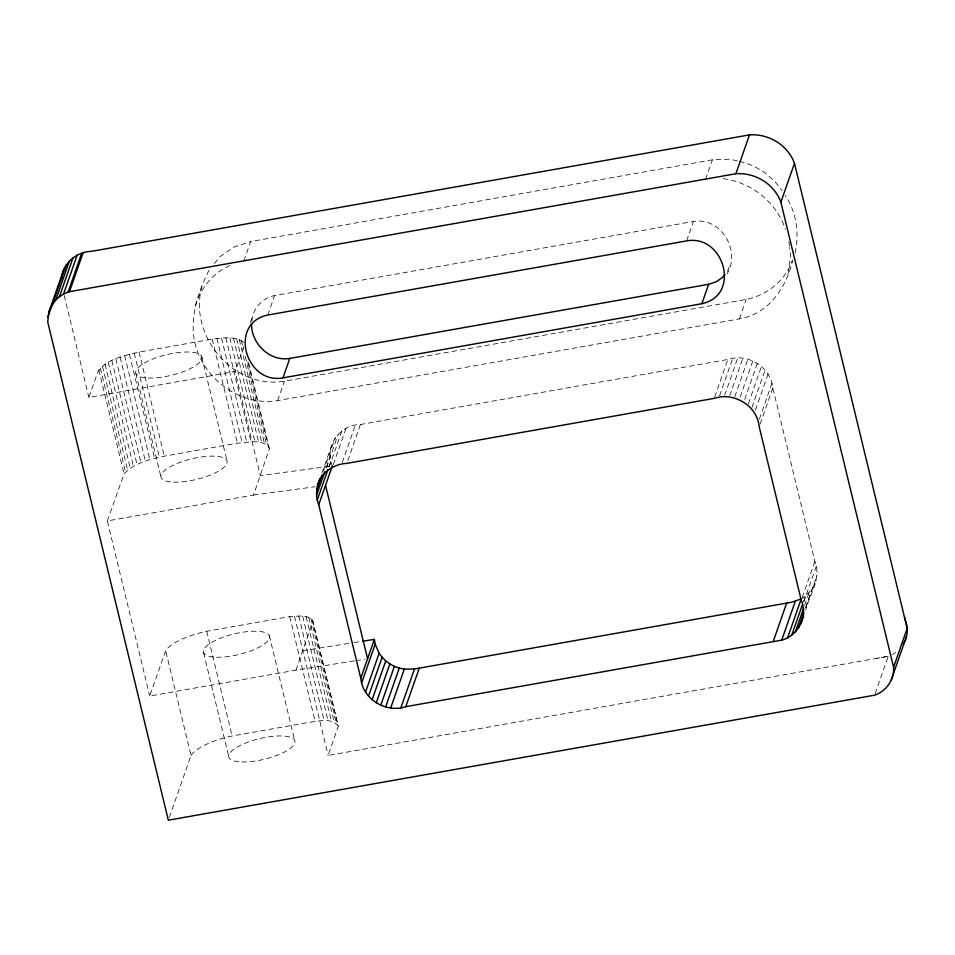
<?xml version="1.0" encoding="UTF-8"?>
<svg xmlns="http://www.w3.org/2000/svg" width="955" height="955" viewBox="0 0 955 955"><rect width="100%" height="100%" fill="white"/><g stroke="black" fill="none" stroke-linecap="round" stroke-linejoin="round"><path stroke-width="0.72" stroke-dasharray="4.78 3.58" d="M332.34 465.897C323.817 446.928 339.932 424.247 360.429 424.521L727.805 359.498C747.383 352.777 771.019 366.911 772.81 387.933L814.854 561.397C821.706 578.121 809.876 594.308 805.674 609.982M354.412 660.884L295.954 670.159L149.756 696.028L165.645 650.689A42.688 13.274 -13.6 0 1 206.722 631.267L289.747 616.608C297.101 616.512 308.501 613.755 312.942 621.311L338.321 726.039L328.138 755.453L888.222 656.312L874.613 695.18M208.942 270.265C195.118 297.876 185.533 331.194 201.41 360.154C215.758 387.372 246.653 405.577 277.654 400.611L739.385 318.886C768.333 314.135 785.905 288.112 792.423 261.384M201.959 286.584C188.004 335.444 233.45 389.986 284.459 381.176L746.189 299.452C767.044 295.167 785.834 280.412 792.531 259.879M251.917 321.262C252.538 308.811 262.339 297.865 274.562 295.596L693.426 221.465C720.894 216.773 741.116 250.58 727.137 273.751M788.054 273.87L790.561 255.868L789.582 247.345M795.049 253.051C799.478 233.605 796.47 212.165 785.332 195.477M107.33 520.929L124.055 473.978C134.249 462.853 150.114 459.367 164.284 456.144L237.377 443.168C247.261 442.762 263.831 437.951 269.441 448.671L253.517 495.048L107.33 520.929L149.756 696.028M295.954 670.159L312.942 621.311M243.931 346.295L235.097 371.519L88.911 397.399L97.923 371.65C106.96 358.674 124.651 355.654 139.072 352.073L212.165 339.132C222.205 338.13 234.047 335.659 242.964 341.723L243.656 344.612M243.823 261.002L250.628 241.567L712.358 159.843L730.014 159.199L738.131 161.12M250.234 322.79L252.669 315.854M267.758 315.031L274.562 295.596M277.654 400.611L284.459 381.176M169.322 817.373L191.024 755.417L165.645 650.689M321.895 473.179L332.77 442.296M323.447 470.97L335.133 438.106M326.276 467.484L330.167 456.371M326.503 467.64L338.177 434.334M328.926 466.756L330.872 461.193M329.177 467.162L341.806 431.075M333.319 464.5L345.961 428.413M342.26 462.578L355.379 425.094M347.799 460.608L360.429 424.521M705.554 179.277L712.358 159.843M686.621 240.899L693.426 221.465M739.385 318.886L746.189 299.452M714.686 396.97L727.805 359.498M719.592 395.788L732.712 358.304M724.654 395.334L737.785 357.862M729.775 395.633L742.906 358.149M734.825 396.671L747.944 359.187M740.161 397.029L752.791 360.942M744.697 399.465L757.339 363.366M748.338 403.893L761.457 366.41M751.931 407.475L765.062 370.003M755.429 410.137L768.059 374.05M759.344 419.209L771.986 383.122M760.18 424.02L772.81 387.933M802.212 597.484L814.854 561.397M803.442 601.769L805.387 596.218L812.06 589.187L816.071 580.485M803.692 602.187L816.322 566.1M804.647 605.458L809.016 592.96M805.734 607.237L812.06 589.187M805.757 607.678L816.943 575.758M195.154 306.018C200.825 288.147 213.454 271.566 231.456 265.048M727.4 271.375L730.539 264.034M214.433 263.52L219.913 256.764L234.13 246.975L250.628 241.567M802.272 598.212L805.387 596.218M888.222 656.312L876.356 658.413M191.024 755.417A42.688 13.274 -13.6 0 1 232.101 735.995L305.194 723.054C315.425 721.956 330.943 716.584 338.321 726.039M302.759 650.725L352.455 642.834M353.911 642.608L361.229 641.45M355.881 660.645L364.655 659.26M329.403 466.291L260.321 475.626L235.097 371.519M253.517 495.048L315.245 486.716M739.48 161.443C756.635 165.036 772.285 176.209 782.05 190.666M723.198 178.633C751.215 182.166 776.606 202.293 785.368 229.248M312.333 619.807L337.712 724.535M310.96 618.518L336.339 723.257M248.778 363.413L269.441 448.671M247.858 361.945L268.176 445.758M308.871 617.479L334.25 722.207M241.412 340.529L243.513 349.196M245.268 356.43L266.624 444.576M239.299 339.538L264.511 443.586M306.101 616.715L331.481 721.443M236.637 338.762L261.849 442.81M302.711 616.238L328.09 720.965M233.474 338.225L258.686 442.272M298.796 616.059L324.175 720.786M229.857 337.927L255.069 441.962M294.438 616.178L328.138 755.453M225.858 337.855L251.07 441.902M289.747 616.608L315.126 721.335M221.524 338.046L246.736 442.081M216.94 338.464L242.152 442.511M212.165 339.132L237.377 443.168M201.732 356.609L226.956 460.704M269.298 635.588L294.677 740.316M139.072 352.073L164.284 456.144M206.722 631.267L232.101 735.995M134.237 353.052L159.449 457.123M203.642 652.874L229.021 757.601M135.885 373.453L161.109 477.548M129.414 354.233L154.626 458.305M124.675 355.594L149.899 459.677M120.127 357.122L145.339 461.193M115.818 358.782L141.042 462.853M111.831 360.548L137.054 464.619M108.237 362.387L133.449 466.47M105.086 364.273L130.31 468.356M102.448 366.183L127.66 470.254M100.347 368.069L125.571 472.14M98.831 369.895L124.055 473.978M64.236 295.561L88.911 397.399M788.926 241.663L789.415 245.924M895.611 652.468A32.04 29.844 19.3 0 1 892.424 654.497M216.487 657.231A34.01 10.577 -13.6 0 0 269.358 638.406A34.01 10.577 -13.6 0 0 223.554 637.045A34.01 10.577 -13.6 0 0 216.487 657.231M241.866 761.971A34.01 10.577 -13.6 0 0 294.737 743.133A34.01 10.577 -13.6 0 0 248.933 741.772A34.01 10.577 -13.6 0 0 241.866 761.971M148.24 378.013A34.01 10.577 -13.6 0 0 201.601 359.474A34.01 10.577 -13.6 0 0 156.584 357.6A34.01 10.577 -13.6 0 0 148.24 378.013M173.476 482.12A34.01 10.577 -13.6 0 0 226.824 463.569A34.01 10.577 -13.6 0 0 181.808 461.707A34.01 10.577 -13.6 0 0 173.476 482.12"/><path stroke-width="1.43" d="M63.961 269.095L48.717 312.476L47.75 322.038L168.331 820.19L874.613 695.18L877.693 693.951A32.04 29.844 19.3 0 0 893.641 670.47L893.582 667.247L780.88 202.174L794.488 163.317A42.796 39.871 19.3 0 0 749.484 134.882L91.62 251.32C76.794 251.595 62.755 263.258 61.442 278.335M317.514 485.677C320.904 472.653 333.701 463.939 346.82 463.39L714.197 398.366C733.762 391.634 757.411 405.768 759.201 426.79L801.245 600.265C808.121 616.142 798.38 635.815 781.703 640.125L405.78 706.664C386.13 713.337 362.602 699.275 360.763 678.229L318.731 504.753C315.198 496.242 316.272 486.596 320.128 478.383M47.834 317.203L66.325 264.893M48.717 312.476L50.352 307.952L55.76 299.989L69.369 261.133M55.76 299.989L59.389 296.742L72.998 257.874M59.389 296.742L63.543 294.08L77.152 255.212M63.543 294.08L68.103 292.063L81.712 253.206M68.103 292.063L69.464 291.693L83.073 252.836M282.978 377.858L701.841 303.714C741.629 295.298 723.89 233.868 686.621 240.899L267.758 315.031C227.97 323.447 245.71 384.889 282.978 377.858L289.795 358.423L708.646 284.292L716.071 281.856L722.469 277.451L724.941 274.407M316.642 490.404L321.99 475.136M316.559 495.239L324.819 471.639M317.263 500.062L327.947 469.526M318.731 504.753L332.34 465.897M360.763 678.229L374.384 639.361L362.685 641.223M361.599 683.04L375.208 644.171L374.384 639.361M365.526 692.112L379.135 653.244L375.208 644.171M368.523 696.159L382.131 657.291L379.135 653.244M372.128 699.74L385.736 660.884L382.131 657.291M376.246 702.785L389.855 663.928L385.736 660.884M380.782 705.22L394.403 666.351L389.855 663.928M385.641 706.963L399.25 668.106L404.287 669.145L414.482 668.989L791.814 602.199L801.233 598.881L787.624 637.749M390.679 708.001L404.287 669.145M400.873 707.846L414.482 668.989M405.78 706.664L419.388 667.796M69.464 291.693L735.875 173.738L749.484 134.882M701.841 303.714L708.646 284.292M773.156 641.641L786.765 602.772M781.703 640.125L795.312 601.256M791.779 635.087L802.463 604.539M795.408 631.828L803.668 608.228M798.452 628.056L803.8 612.788M800.815 623.866L803.728 615.533M893.582 667.247L907.19 628.378L794.488 163.317M891.278 679.948L906.486 636.448M289.795 358.423C269.847 361.766 251.213 343.657 251.535 323.96M394.403 666.351L399.25 668.106M904.445 617.049L907.154 626.659L907.25 631.601A32.04 29.844 19.3 0 1 903.155 644.339M325.536 485.331L367.568 658.795M735.875 173.738A42.796 39.871 19.3 0 1 780.88 202.174"/></g></svg>
